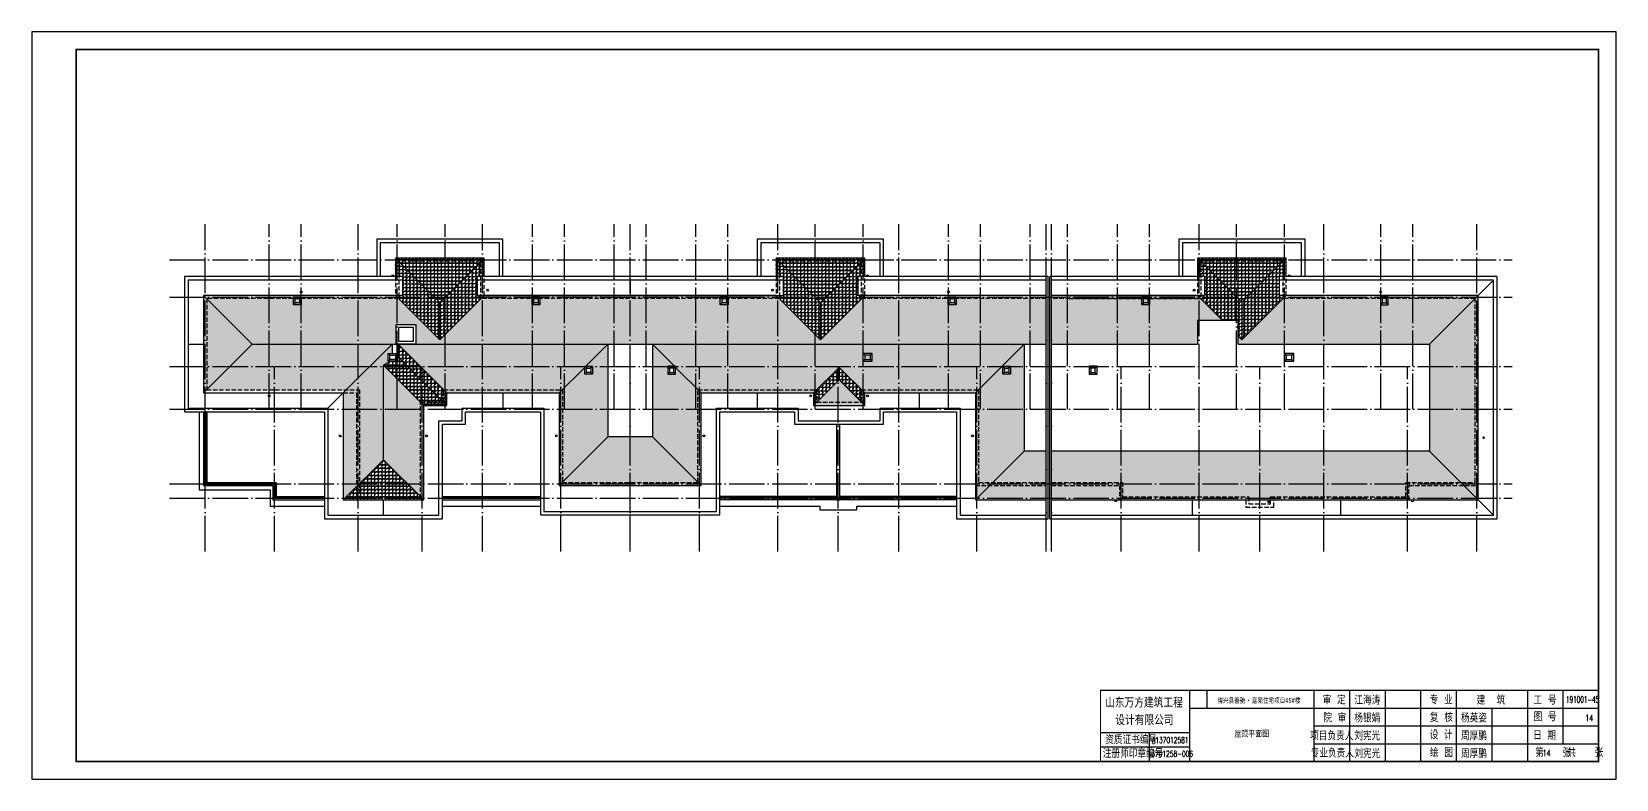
# Model space of a CAD drawing. Extents: x 23000734 to 24262965, y -11528137 to -9789882.
# Drawn here: x 24173865 to 24262965, y -9912633 to -9870633 of the extents above; entities that cross this region are included whole.
import ezdxf
from ezdxf.enums import TextEntityAlignment as Align

# ---------------------------------------------------------------- set-up
doc = ezdxf.new("R2010")
doc.units = 0
doc.header["$LTSCALE"] = 1000
doc.linetypes.add('DASH', pattern=[0.35, 0.25, -0.1])
doc.linetypes.add('DOTE', pattern=[2.42, 2, -0.2, 0.02, -0.2])
for name, color, linetype in [('0-看线', 173, 'Continuous'), ('DOTE', 249, 'DOTE'), ('PUB_HATCH', 252, 'Continuous'), ('PUB_STRM', 4, 'Continuous'), ('PUB_TITLE', 4, 'Continuous'), ('WINDOW', 4, 'Continuous'), ('图框', 125, 'Continuous')]:
    doc.layers.add(name, color=color, linetype=linetype)
doc.styles.add('_HZTXT', font='txt.shx', dxfattribs={"width": 0.7, "bigfont": 'hztxt.shx'})
doc.styles.add('DIM_FONT', font='simplex.shx', dxfattribs={"width": 0.5, "bigfont": 'gbcbig.shx'})
doc.styles.add('TQ1', font='simplex.shx', dxfattribs={"width": 0.9})
doc.styles.add('图签', font='SIMKAI_0.TTF', dxfattribs={"width": 0.8})
pattern_1 = [(0, (489470.02, 0), (0, 200), [40, -160]), (0, (489570.02, 40), (0, 200), [40, -160]), (0, (489570.02, 60), (0, 200), [40, -160]), (90, (489490.02, 0), (-200, 1e-14), [200]), (45, (489490.02, 0), (0, 200.0000053), [56.56854, -226.2741724]), (45, (489510.02, 0), (0, 200.0000053), [28.28428, -254.5584324]), (135, (489490.02, 0), (-200.0000053, 0), [56.56854, -226.2741724]), (135, (489670.02, 0), (-200.0000053, 0), [28.28428, -254.5584324]), (26.5650512, (489530.02, 20), (199.99999996, 1.7e-07), [44.72, -402.4935954]), (153.4349488, (489450.02, 20), (-199.99999996, 1.7e-07), [44.72, -402.4935954]), (26.5650512, (489530.02, 40), (199.99999996, 1.7e-07), [44.72, -402.4935954]), (153.4349488, (489450.02, 40), (-199.99999996, 1.7e-07), [44.72, -402.4935954])]
pattern_2 = [(90, (489490.02, -20), (-200, 1e-14), [40, -160]), (90, (489450.02, 80), (-200, 1e-14), [40, -160]), (90, (489430.02, 80), (-200, 1e-14), [40, -160]), (180, (489490.02, 0), (-2e-14, -200), [200]), (135, (489490.02, 0), (-200.0000053, 1e-14), [56.56854, -226.2741724]), (135, (489490.02, 20), (-200.0000053, 1e-14), [28.28428, -254.5584324]), (225, (489490.02, 0), (-1e-14, -200.0000053), [56.56854, -226.2741724]), (225, (489490.02, 180), (-1e-14, -200.0000053), [28.28428, -254.5584324]), (116.5650512, (489470.02, 40), (-1.7e-07, 199.99999996), [44.72, -402.4935954]), (243.4349488, (489470.02, -40), (-1.7e-07, -199.99999996), [44.72, -402.4935954]), (116.5650512, (489450.02, 40), (-1.7e-07, 199.99999996), [44.72, -402.4935954]), (243.4349488, (489450.02, -40), (-1.7e-07, -199.99999996), [44.72, -402.4935954])]
pattern_3 = [(270, (489490.02, 20), (200, -4e-14), [40, -160]), (270, (489530.02, -80), (200, -4e-14), [40, -160]), (270, (489550.02, -80), (200, -4e-14), [40, -160]), (0, (489490.02, 0), (5e-14, 200), [200]), (315, (489490.02, 0), (200.0000053, -4e-14), [56.56854, -226.2741724]), (315, (489490.02, -20), (200.0000053, -4e-14), [28.28428, -254.5584324]), (45, (489490.02, 0), (4e-14, 200.0000053), [56.56854, -226.2741724]), (45, (489490.02, -180), (4e-14, 200.0000053), [28.28428, -254.5584324]), (296.5650512, (489510.02, -40), (1.7e-07, -199.99999996), [44.72, -402.4935954]), (63.4349488, (489510.02, 40), (1.7e-07, 199.99999996), [44.72, -402.4935954]), (296.5650512, (489530.02, -40), (1.7e-07, -199.99999996), [44.72, -402.4935954]), (63.4349488, (489530.02, 40), (1.7e-07, 199.99999996), [44.72, -402.4935954])]
pattern_4 = [(180, (489510.02, -2e-15), (-2e-14, -200), [40, -160]), (180, (489410.02, -40), (-2e-14, -200), [40, -160]), (180, (489410.02, -60), (-2e-14, -200), [40, -160]), (270, (489490.02, 0), (200, -4e-14), [200]), (225, (489490.02, 0), (-2e-14, -200.0000053), [56.56854, -226.2741724]), (225, (489470.02, 2e-15), (-2e-14, -200.0000053), [28.28428, -254.5584324]), (315, (489490.02, 0), (200.0000053, -2e-14), [56.56854, -226.2741724]), (315, (489310.02, 2e-14), (200.0000053, -2e-14), [28.28428, -254.5584324]), (206.5650512, (489450.02, -20), (-199.99999996, -1.7e-07), [44.72, -402.4935954]), (333.4349488, (489530.02, -20), (199.99999996, -1.7e-07), [44.72, -402.4935954]), (206.5650512, (489450.02, -40), (-199.99999996, -1.7e-07), [44.72, -402.4935954]), (333.4349488, (489530.02, -40), (199.99999996, -1.7e-07), [44.72, -402.4935954])]
pattern_5 = [(0, (677346.23, 9e-07), (0, 200), [40, -160]), (0, (677446.23, 40), (0, 200), [40, -160]), (0, (677446.23, 60), (0, 200), [40, -160]), (90, (677366.23, 9e-07), (-200, 1e-14), [200]), (45, (677366.23, 9e-07), (0, 200.0000053), [56.56854, -226.2741724]), (45, (677386.23, 9e-07), (0, 200.0000053), [28.28428, -254.5584324]), (135, (677366.23, 9e-07), (-200.0000053, 0), [56.56854, -226.2741724]), (135, (677546.23, 9e-07), (-200.0000053, 0), [28.28428, -254.5584324]), (26.5650512, (677406.225, 20), (199.99999996, 1.7e-07), [44.72, -402.4935954]), (153.4349488, (677326.225, 20), (-199.99999996, 1.7e-07), [44.72, -402.4935954]), (26.5650512, (677406.225, 40), (199.99999996, 1.7e-07), [44.72, -402.4935954]), (153.4349488, (677326.225, 40), (-199.99999996, 1.7e-07), [44.72, -402.4935954])]
pattern_6 = [(90, (677366.23, -20), (-200, 1e-14), [40, -160]), (90, (677326.23, 80), (-200, 1e-14), [40, -160]), (90, (677306.23, 80), (-200, 1e-14), [40, -160]), (180, (677366.23, 9e-07), (-2e-14, -200), [200]), (135, (677366.23, 9e-07), (-200.0000053, 1e-14), [56.56854, -226.2741724]), (135, (677366.23, 20), (-200.0000053, 1e-14), [28.28428, -254.5584324]), (225, (677366.23, 9e-07), (-1e-14, -200.0000053), [56.56854, -226.2741724]), (225, (677366.23, 180), (-1e-14, -200.0000053), [28.28428, -254.5584324]), (116.5650512, (677346.225, 40), (-1.7e-07, 199.99999996), [44.72, -402.4935954]), (243.4349488, (677346.225, -40), (-1.7e-07, -199.99999996), [44.72, -402.4935954]), (116.5650512, (677326.225, 40), (-1.7e-07, 199.99999996), [44.72, -402.4935954]), (243.4349488, (677326.225, -40), (-1.7e-07, -199.99999996), [44.72, -402.4935954])]

# ---------------------------------------------------------------- blocks, each defined once
blk = doc.blocks.new('A$C32FE1F50')
at = {"color": 7}
for p, q in [((-4935, 3037), (-4935, -963)), ((2065, 3037), (2065, -963)), ((4065, 3037), (4065, -963)), ((6065, 3037), (6065, -963)), ((8065, 3037), (8065, -963)), ((10065, 3037), (10065, -963)), ((14065, 3037), (14065, -963)), ((16065, 3037), (16065, 37)), ((-4935, 2037), (18065, 2037)), ((12065, 2037), (12065, -963)), ((2065, 1037), (18065, 1037)), ((-4935, 637), (-9935, 637)), ((-7205, 637), (-7205, -963)), ((2065, 37), (18065, 37)), ((-4935, -163), (-9935, -163))]:
    blk.add_line(p, q, dxfattribs=at)
at = {"color": 7, "const_width": 70}
blk.add_lwpolyline([(-9935, -963), (18065, -963), (18065, 3037), (-9935, 3037)], close=True, dxfattribs=at)
blk.add_lwpolyline([(-3935, 2037), (-3935, 3037)])
at = {"color": 7, "width": 0.8}
for s, height, style, p in [('山东万方建筑工程', 500, '图签', (-7495, 2119)), ('江海涛', 450, '_HZTXT', (5063, 2236)), ('建  筑', 450, '_HZTXT', (12019, 2236)), ('设计有限公司', 500, '图签', (-7468, 1136)), ('杨银娟', 450, '_HZTXT', (5063, 1236)), ('杨英姿', 450, '_HZTXT', (11063, 1236)), ('项目负责人', 450, '_HZTXT', (3063, 236)), ('刘宪光', 450, '_HZTXT', (5063, 236)), ('周厚鹏', 450, '_HZTXT', (11063, 236)), ('专业负责人', 450, '_HZTXT', (3099, -735)), ('刘宪光', 450, '_HZTXT', (5063, -764)), ('周厚鹏', 450, '_HZTXT', (11063, -764))]:
    blk.add_text(s, height=height, dxfattribs=dict(at, style=style)).set_placement(p, align=Align.CENTER)
at = {"color": 7}
for s, height, style, width, p in [('审 定', 450, '_HZTXT', 0.8, (2556, 2252)), ('专 业', 450, '_HZTXT', 0.8, (8573, 2257)), ('工 号', 450, '_HZTXT', 0.8, (14415, 2240)), ('院 审', 450, '_HZTXT', 0.8, (2596, 1245)), ('复 核', 450, '_HZTXT', 0.8, (8584, 1265)), ('图 号', 450, '_HZTXT', 0.8, (14415, 1303)), ('资质证书编号', 450, '_HZTXT', 0.8, (-9671, 12)), ('A137012581', 330, 'TQ1', 0.6, (-7041, 73)), ('设 计', 450, '_HZTXT', 0.8, (8572, 286)), ('日 期', 450, '_HZTXT', 0.8, (14384, 261)), ('注册师印章编号', 450, '_HZTXT', 0.8, (-9809, -759)), ('3701258-006', 330, 'TQ1', 0.6, (-7080, -700)), ('绘 图', 450, '_HZTXT', 0.8, (8584, -706)), ('第   张', 450, '_HZTXT', 0.8, (14509, -708)), ('共   张', 450, '_HZTXT', 0.8, (16316, -708))]:
    blk.add_text(s, height=height, dxfattribs=dict(at, style=style, width=width)).set_placement(p)
at = {"layer": 'WINDOW', "color": 3, "style": '图签', "width": 0.8}
blk.add_text('博兴县香驰·嘉苑住宅项目45#楼 ', height=280, dxfattribs=at).set_placement((-935, 2324), align=Align.CENTER)
at = {"layer": '图框', "color": 6, "insert": (16239, 2709), "char_height": 382.5, "width": 1644.75, "attachment_point": 1, "style": 'DIM_FONT'}
blk.add_mtext('191001-45', dxfattribs=at)
blk = doc.blocks.new('A$C60DE20D2')
for points in [[(-202, 272), (238, 272), (238, -168), (-202, -168)], [(-102, 172), (138, 172), (138, -68), (-102, -68)]]:
    blk.add_lwpolyline(points, close=True)
for points in [[(-102, 172), (-202, 272)], [(138, 172), (238, 272)], [(-102, -68), (-202, -168)], [(138, -68), (238, -168)]]:
    blk.add_lwpolyline(points)
blk = doc.blocks.new('A$C6B3C0656')
for points in [[(-337, 244), (183, 244), (183, -196), (-337, -196)], [(-237, 144), (83, 144), (83, -96), (-237, -96)]]:
    blk.add_lwpolyline(points, close=True)
for points in [[(-237, 144), (-337, 244)], [(83, 144), (183, 244)], [(-237, -96), (-337, -196)], [(83, -96), (183, -196)]]:
    blk.add_lwpolyline(points)
blk = doc.blocks.new('A$C173B20A2')
for points in [[(281, 211), (-239, 211), (-239, -229), (281, -229)], [(181, 111), (-139, 111), (-139, -129), (181, -129)]]:
    blk.add_lwpolyline(points, close=True)
for points in [[(-139, 111), (-239, 211)], [(181, 111), (281, 211)], [(-139, -129), (-239, -229)], [(181, -129), (281, -229)]]:
    blk.add_lwpolyline(points)

msp = doc.modelspace()

# ---------------------------------------------------------------- hatches: boundary and pattern name
at = {"layer": 'PUB_HATCH'}
h = msp.add_hatch(dxfattribs=at)
h.set_pattern_fill('西班牙屋面', color=252, scale=100, angle=180, style=0)
h.set_pattern_definition(pattern_4)
h.paths.add_polyline_path([(24199305, -9883350), (24199305, -9883350), (24194325, -9883350), (24196815, -9885840)])
h = msp.add_hatch(dxfattribs=at)
h.set_pattern_fill('西班牙屋面', color=252, scale=100, angle=270, style=0)
h.set_pattern_definition(pattern_3)
h.paths.add_polyline_path([(24196815, -9885840), (24194325, -9883350), (24194325, -9883350), (24194325, -9884390), (24194716, -9884390), (24194716, -9885450), (24194325, -9885450), (24196815, -9887940)])
h = msp.add_hatch(dxfattribs=at)
h.set_pattern_fill('西班牙屋面', color=252, scale=100, angle=90, style=0)
h.set_pattern_definition(pattern_2)
h.paths.add_polyline_path([(24199305, -9885450), (24198914, -9885450), (24198914, -9884390), (24199305, -9884390), (24199305, -9883350), (24196815, -9885840), (24196815, -9887940)])
h = msp.add_hatch(dxfattribs=at)
h.set_pattern_fill('西班牙屋面', color=252, scale=100, angle=180, style=0)
h.set_pattern_definition(pattern_4)
h.paths.add_polyline_path([(24220705, -9883350), (24220705, -9883350), (24215725, -9883350), (24215725, -9883350), (24218215, -9885840)])
h = msp.add_hatch(dxfattribs=at)
h.set_pattern_fill('西班牙屋面', color=252, scale=100, angle=270, style=0)
h.set_pattern_definition(pattern_3)
h.paths.add_polyline_path([(24218215, -9885840), (24215725, -9883350), (24215725, -9884390), (24216116, -9884390), (24216116, -9885450), (24215725, -9885450), (24215725, -9885450), (24218215, -9887940)])
h = msp.add_hatch(dxfattribs=at)
h.set_pattern_fill('西班牙屋面', color=252, scale=100, angle=90, style=0)
h.set_pattern_definition(pattern_2)
h.paths.add_polyline_path([(24220705, -9885450), (24220314, -9885450), (24220314, -9884390), (24220705, -9884390), (24220705, -9883350), (24218215, -9885840), (24218215, -9887940)])
h = msp.add_hatch(dxfattribs=at)
h.set_pattern_fill('西班牙屋面', color=252, scale=100, angle=180, style=0)
h.set_pattern_definition(pattern_4)
h.paths.add_polyline_path([(24244405, -9883350), (24244405, -9883350), (24239425, -9883350), (24239425, -9883350), (24241915, -9885840)])
h = msp.add_hatch(dxfattribs=at)
h.set_pattern_fill('西班牙屋面', color=252, scale=100, angle=270, style=0)
h.set_pattern_definition(pattern_3)
h.paths.add_polyline_path([(24240825, -9886850), (24241705, -9886850), (24241705, -9887730), (24241915, -9887940), (24241915, -9885840), (24239425, -9883350), (24239425, -9884390), (24239816, -9884390), (24239816, -9885450), (24239425, -9885450)])
h = msp.add_hatch(dxfattribs=at)
h.set_pattern_fill('西班牙屋面', color=252, scale=100, angle=90, style=0)
h.set_pattern_definition(pattern_2)
h.paths.add_polyline_path([(24244405, -9885450), (24244014, -9885450), (24244014, -9884390), (24244405, -9884390), (24244405, -9883350), (24241915, -9885840), (24241915, -9887940)])
h = msp.add_hatch(dxfattribs=at)
h.set_pattern_fill('西班牙屋面', color=252, scale=100, angle=180, style=0)
h.set_pattern_definition(pattern_4)
h.paths.add_polyline_path([(24230915, -9888190), (24230915, -9885450), (24220705, -9885450), (24218215, -9887940), (24215725, -9885450), (24199305, -9885450), (24196815, -9887940), (24194325, -9885450), (24183525, -9885450), (24186265, -9888190), (24186265, -9888190)])
h.paths.add_polyline_path([(24194355, -9887090), (24195455, -9887090), (24195455, -9888190), (24194355, -9888190)])
h.paths.add_polyline_path([(24241705, -9887730), (24241705, -9888190), (24252465, -9888190), (24255205, -9885450), (24244405, -9885450), (24241915, -9887940)])
h.paths.add_polyline_path([(24239425, -9888190), (24239425, -9886850), (24240825, -9886850), (24239425, -9885450), (24231215, -9885450), (24231215, -9888190)])
h = msp.add_hatch(dxfattribs=at)
h.set_pattern_fill('西班牙屋面', color=252, scale=100, angle=270, style=0)
h.set_pattern_definition(pattern_3)
h.paths.add_polyline_path([(24183525, -9885450), (24186265, -9888190), (24183525, -9890930)])
h = msp.add_hatch(dxfattribs=at)
h.set_pattern_fill('西班牙屋面', color=252, scale=100, angle=90, style=0)
h.set_pattern_definition([(90, (-1e-15, -20), (-200, 1e-14), [40, -160]), (90, (-40, 80), (-200, 1e-14), [40, -160]), (90, (-60, 80), (-200, 1e-14), [40, -160]), (180, (0, 0), (-2e-14, -200), [200]), (135, (0, 0), (-200.0000053, 1e-14), [56.56854, -226.2741724]), (135, (1e-15, 20), (-200.0000053, 1e-14), [28.28428, -254.5584324]), (225, (0, 0), (-1e-14, -200.0000053), [56.56854, -226.2741724]), (225, (1e-14, 180), (-1e-14, -200.0000053), [28.28428, -254.5584324]), (116.5650512, (-20, 40), (-1.7e-07, 199.99999996), [44.72, -402.4935954]), (243.4349488, (-20, -40), (-1.7e-07, -199.99999996), [44.72, -402.4935954]), (116.5650512, (-40, 40), (-1.7e-07, 199.99999996), [44.72, -402.4935954]), (243.4349488, (-40, -40), (-1.7e-07, -199.99999996), [44.72, -402.4935954])])
h.paths.add_polyline_path([(24255205, -9890930), (24255205, -9890930), (24255205, -9885450), (24252465, -9888190), (24252465, -9894200), (24255205, -9896940)])
h = msp.add_hatch(dxfattribs=at)
h.set_pattern_fill('西班牙屋面', color=252, scale=100, style=0)
h.set_pattern_definition(pattern_5)
h.paths.add_polyline_path([(24191565, -9890750), (24194125, -9888190), (24186265, -9888190), (24183705, -9890750)])
h = msp.add_hatch(dxfattribs=at)
h.set_pattern_fill('西班牙屋面', color=252, scale=100, angle=270, style=0)
h.set_pattern_definition([(270, (677366.23, 20), (200, -4e-14), [40, -160]), (270, (677406.23, -80), (200, -4e-14), [40, -160]), (270, (677426.23, -80), (200, -4e-14), [40, -160]), (0, (677366.23, 9e-07), (5e-14, 200), [200]), (315, (677366.23, 9e-07), (200.0000053, -4e-14), [56.56854, -226.2741724]), (315, (677366.23, -20), (200.0000053, -4e-14), [28.28428, -254.5584324]), (45, (677366.23, 9e-07), (4e-14, 200.0000053), [56.56854, -226.2741724]), (45, (677366.23, -180), (4e-14, 200.0000053), [28.28428, -254.5584324]), (296.5650512, (677386.225, -40), (1.7e-07, -199.99999996), [44.72, -402.4935954]), (63.4349488, (677386.225, 40), (1.7e-07, 199.99999996), [44.72, -402.4935954]), (296.5650512, (677406.225, -40), (1.7e-07, -199.99999996), [44.72, -402.4935954]), (63.4349488, (677406.225, 40), (1.7e-07, 199.99999996), [44.72, -402.4935954])])
h.paths.add_polyline_path([(24194125, -9888710), (24194125, -9888190), (24191385, -9890930), (24191385, -9896940), (24193645, -9894680), (24193645, -9889370), (24194021, -9889150), (24193905, -9889150), (24193905, -9888710)])
h = msp.add_hatch(dxfattribs=at)
h.set_pattern_fill('西班牙屋面', color=252, scale=100, angle=90, style=0)
h.set_pattern_definition(pattern_6)
h.paths.add_polyline_path([(24194465, -9888190), (24194465, -9888890), (24197205, -9891630), (24197205, -9890930)])
h = msp.add_hatch(dxfattribs=at)
h.set_pattern_fill('西班牙屋面', color=252, scale=100, style=0)
h.set_pattern_definition(pattern_5)
h.paths.add_polyline_path([(24204965, -9889490), (24204965, -9889430), (24205025, -9889430), (24206265, -9888190), (24194465, -9888190), (24197205, -9890930), (24203525, -9890930)])
h = msp.add_hatch(dxfattribs=at)
h.set_pattern_fill('西班牙屋面', color=252, scale=100, angle=270, style=0)
h.set_pattern_definition(pattern_3)
h.paths.add_polyline_path([(24206265, -9888190), (24205025, -9889430), (24205405, -9889430), (24205405, -9889870), (24204965, -9889870), (24204965, -9889490), (24203525, -9890930), (24203525, -9896130), (24203525, -9896130), (24206265, -9893390)])
h = msp.add_hatch(dxfattribs=at)
h.set_pattern_fill('西班牙屋面', color=252, scale=100, angle=90, style=0)
h.set_pattern_definition(pattern_2)
h.paths.add_polyline_path([(24211505, -9890930), (24210065, -9889490), (24210065, -9889870), (24209625, -9889870), (24209625, -9889430), (24210005, -9889430), (24208765, -9888190), (24208765, -9893390), (24211505, -9896130), (24211505, -9896130)])
h = msp.add_hatch(dxfattribs=at)
h.set_pattern_fill('西班牙屋面', color=252, scale=100, style=0)
h.set_pattern_definition(pattern_1)
h.paths.add_polyline_path([(24220705, -9889050), (24220705, -9888810), (24221025, -9888810), (24221025, -9889050)], flags=0)
h.paths.add_polyline_path([(24220705, -9891630), (24219265, -9890190), (24217825, -9891630)])
h.paths.add_polyline_path([(24220705, -9890930), (24220705, -9890930), (24226925, -9890930), (24229665, -9888190), (24208765, -9888190), (24210005, -9889430), (24210065, -9889430), (24210065, -9889490), (24211505, -9890930), (24217825, -9890930), (24219265, -9889490)])
h.paths.add_polyline_path([(24220605, -9889150), (24220605, -9888710), (24221125, -9888710), (24221125, -9889150)])
h = msp.add_hatch(dxfattribs=at)
h.set_pattern_fill('西班牙屋面', color=252, scale=100, angle=270, style=0)
h.set_pattern_definition([(270, (4e-15, 20), (200, -4e-14), [40, -160]), (270, (40, -80), (200, -4e-14), [40, -160]), (270, (60, -80), (200, -4e-14), [40, -160]), (0, (0, 0), (5e-14, 200), [200]), (315, (0, 0), (200.0000053, -4e-14), [56.56854, -226.2741724]), (315, (-4e-15, -20), (200.0000053, -4e-14), [28.28428, -254.5584324]), (45, (0, 0), (4e-14, 200.0000053), [56.56854, -226.2741724]), (45, (-3e-14, -180), (4e-14, 200.0000053), [28.28428, -254.5584324]), (296.5650512, (20, -40), (1.7e-07, -199.99999996), [44.72, -402.4935954]), (63.4349488, (20, 40), (1.7e-07, 199.99999996), [44.72, -402.4935954]), (296.5650512, (40, -40), (1.7e-07, -199.99999996), [44.72, -402.4935954]), (63.4349488, (40, 40), (1.7e-07, 199.99999996), [44.72, -402.4935954])])
h.paths.add_polyline_path([(24229665, -9888190), (24226925, -9890930), (24226925, -9896940), (24229665, -9894200)])
h.paths.add_polyline_path([(24228465, -9889870), (24228465, -9889430), (24228905, -9889430), (24228905, -9889870)], flags=16)
h.paths.add_polyline_path([(24228805, -9889770), (24228565, -9889770), (24228565, -9889530), (24228805, -9889530)], flags=0)
h = msp.add_hatch(dxfattribs=at)
h.set_pattern_fill('西班牙屋面', color=252, scale=100, style=0)
h.set_pattern_definition(pattern_5)
h.paths.add_polyline_path([(24194465, -9888890), (24194425, -9888913), (24194425, -9889150), (24194021, -9889150), (24193645, -9889370), (24195905, -9891630), (24197205, -9891630)])
h = msp.add_hatch(dxfattribs=at)
h.set_pattern_fill('西班牙屋面', color=252, scale=100, angle=90, style=0)
h.set_pattern_definition(pattern_6)
h.paths.add_polyline_path([(24195905, -9891630), (24193645, -9889370), (24193645, -9894680), (24195905, -9896940)])
h = msp.add_hatch(dxfattribs=at)
h.set_pattern_fill('西班牙屋面', color=252, scale=100, angle=270, style=0)
h.set_pattern_definition(pattern_3)
h.paths.add_polyline_path([(24219265, -9890190), (24219265, -9889490), (24217825, -9890930), (24217825, -9891630)])
h = msp.add_hatch(dxfattribs=at)
h.set_pattern_fill('西班牙屋面', color=252, scale=100, angle=90, style=0)
h.set_pattern_definition(pattern_2)
h.paths.add_polyline_path([(24219265, -9889490), (24219265, -9890190), (24220705, -9891630), (24220705, -9890930)])
h = msp.add_hatch(dxfattribs=at)
h.set_pattern_fill('西班牙屋面', color=252, scale=100, style=0)
h.set_pattern_definition(pattern_1)
h.paths.add_polyline_path([(24208765, -9893390), (24206265, -9893390), (24203525, -9896130), (24211505, -9896130)])
h = msp.add_hatch(dxfattribs=at)
h.set_pattern_fill('西班牙屋面', color=252, scale=100, style=0)
h.set_pattern_definition([(0, (-20, 0), (0, 200), [40, -160]), (0, (80, 40), (0, 200), [40, -160]), (0, (80, 60), (0, 200), [40, -160]), (90, (0, 0), (-200, 1e-14), [200]), (45, (0, 0), (0, 200.0000053), [56.56854, -226.2741724]), (45, (20, 0), (0, 200.0000053), [28.28428, -254.5584324]), (135, (0, 0), (-200.0000053, 0), [56.56854, -226.2741724]), (135, (180, 0), (-200.0000053, 0), [28.28428, -254.5584324]), (26.5650512, (40, 20), (199.99999996, 1.7e-07), [44.72, -402.4935954]), (153.4349488, (-40, 20), (-199.99999996, 1.7e-07), [44.72, -402.4935954]), (26.5650512, (40, 40), (199.99999996, 1.7e-07), [44.72, -402.4935954]), (153.4349488, (-40, 40), (-199.99999996, 1.7e-07), [44.72, -402.4935954])])
h.paths.add_polyline_path([(24231215, -9894200), (24231215, -9896940), (24255205, -9896940), (24252465, -9894200)])
h.paths.add_polyline_path([(24230915, -9896940), (24230915, -9894200), (24229665, -9894200), (24226925, -9896940)])
h = msp.add_hatch(dxfattribs=at)
h.set_pattern_fill('西班牙屋面', color=252, scale=100, style=0)
h.set_pattern_definition(pattern_5)
h.paths.add_polyline_path([(24193645, -9894680), (24191385, -9896940), (24195905, -9896940)])

# ---------------------------------------------------------------- linework, layer by layer
for points in [[(24200365, -9884390), (24200365, -9882290), (24193265, -9882290), (24193265, -9884390)], [(24200165, -9884390), (24200165, -9882490), (24193465, -9882490), (24193465, -9884390)], [(24221765, -9884390), (24221765, -9882290), (24214665, -9882290), (24214665, -9884390)], [(24221565, -9884390), (24221565, -9882490), (24214865, -9882490), (24214865, -9884390)], [(24245465, -9884390), (24245465, -9882290), (24238365, -9882290), (24238365, -9884390)], [(24245265, -9884390), (24245265, -9882490), (24238565, -9882490), (24238565, -9884390)], [(24199305, -9884390), (24199305, -9883350), (24194325, -9883350), (24194325, -9884390)], [(24194325, -9883350), (24196815, -9885840)], [(24199305, -9883350), (24196815, -9885840)], [(24220705, -9884390), (24220705, -9883350), (24215725, -9883350), (24215725, -9884390)], [(24215725, -9883350), (24218215, -9885840)], [(24220705, -9883350), (24218215, -9885840)], [(24244405, -9884390), (24244405, -9883350), (24239425, -9883350), (24239425, -9884390)], [(24239425, -9883350), (24241915, -9885840)], [(24244405, -9883350), (24241915, -9885840)], [(24194716, -9884390), (24182465, -9884390), (24182465, -9891990), (24190325, -9891990), (24190325, -9898000), (24196965, -9898000), (24196965, -9892690), (24198265, -9892690), (24198265, -9891990), (24202465, -9891990), (24202465, -9897780), (24212565, -9897780), (24212565, -9891990), (24216765, -9891990), (24216765, -9892690), (24221765, -9892690), (24221765, -9891990), (24225865, -9891990), (24225865, -9898000), (24231015, -9898000)], [(24194716, -9884590), (24182665, -9884590), (24182665, -9891790), (24190525, -9891790), (24190525, -9897800), (24196765, -9897800), (24196765, -9892490), (24198065, -9892490), (24198065, -9891790), (24202665, -9891790), (24202665, -9897580), (24212365, -9897580), (24212365, -9891790), (24216965, -9891790), (24216965, -9892490), (24221565, -9892490), (24221565, -9891790), (24226065, -9891790), (24226065, -9897800), (24230915, -9897800)], [(24194716, -9884390), (24194716, -9885450)], [(24216116, -9884390), (24198914, -9884390)], [(24198914, -9884390), (24198914, -9885450)], [(24216116, -9884590), (24198914, -9884590)], [(24216116, -9884390), (24216116, -9885450)], [(24220314, -9884390), (24220314, -9885450)], [(24231015, -9884390), (24220314, -9884390)], [(24230915, -9884590), (24220314, -9884590)], [(24230915, -9898000), (24230915, -9884390)], [(24231015, -9898000), (24231015, -9884390)], [(24239816, -9884390), (24231115, -9884390)], [(24231115, -9898000), (24231115, -9884390)], [(24231115, -9898000), (24256265, -9898000), (24256265, -9891990), (24256265, -9891990), (24256265, -9884390), (24244014, -9884390)], [(24231215, -9898000), (24231215, -9884390)], [(24239816, -9884590), (24231215, -9884590)], [(24231215, -9897800), (24256065, -9897800), (24256065, -9891790), (24256065, -9891790), (24256065, -9884590), (24244014, -9884590)], [(24239816, -9884390), (24239816, -9885450)], [(24244014, -9884390), (24244014, -9885450)], [(24194716, -9885450), (24183525, -9885450), (24183525, -9890930)], [(24183525, -9885450), (24186265, -9888190)], [(24230915, -9885450), (24220705, -9885450), (24218215, -9887940), (24215725, -9885450), (24199305, -9885450), (24196815, -9887940), (24194325, -9885450), (24183525, -9885450), (24186265, -9888190)], [(24194325, -9885450), (24196815, -9887940)], [(24199305, -9885450), (24196815, -9887940)], [(24215725, -9885450), (24215725, -9885450), (24215725, -9885450), (24215725, -9885450), (24198914, -9885450), (24198914, -9885450), (24216116, -9885450)], [(24215725, -9885450), (24218215, -9887940)], [(24220705, -9885450), (24218215, -9887940)], [(24230915, -9885450), (24220314, -9885450)], [(24239816, -9885450), (24239816, -9885450), (24232025, -9885450), (24239816, -9885450), (24239816, -9885450), (24231215, -9885450)], [(24231215, -9896940), (24255205, -9896940), (24255205, -9890930), (24255205, -9890930), (24255205, -9885450), (24244014, -9885450)], [(24240825, -9886850), (24239425, -9885450), (24231215, -9885450)], [(24239425, -9885450), (24240825, -9886850)], [(24241705, -9888190), (24252465, -9888190), (24255205, -9885450), (24244405, -9885450), (24241915, -9887940), (24241705, -9887730)], [(24244405, -9885450), (24241915, -9887940)], [(24255205, -9885450), (24252465, -9888190)], [(24196815, -9885840), (24196815, -9887940)], [(24218215, -9885840), (24218215, -9887940)], [(24241915, -9885840), (24241915, -9887940)], [(24241705, -9888190), (24241705, -9886850), (24239425, -9886850), (24239425, -9888190)], [(24183525, -9890930), (24186265, -9888190)], [(24186265, -9888190), (24230915, -9888190)], [(24186265, -9888190), (24230915, -9888190)], [(24191385, -9890930), (24194125, -9888190)], [(24194125, -9888190), (24194125, -9888710)], [(24197205, -9890930), (24194465, -9888190)], [(24194465, -9888190), (24194465, -9888890)], [(24205025, -9889430), (24206265, -9888190)], [(24206265, -9888190), (24206265, -9893390)], [(24210005, -9889430), (24208765, -9888190)], [(24208765, -9888190), (24208765, -9893390)], [(24226925, -9890930), (24229665, -9888190)], [(24229665, -9888190), (24229665, -9894200)], [(24231215, -9888190), (24239425, -9888190)], [(24231215, -9888190), (24239425, -9888190)], [(24241705, -9887730), (24241915, -9887940)], [(24241705, -9888190), (24252465, -9888190)], [(24252465, -9888190), (24252465, -9894200)], [(24193645, -9889370), (24194021, -9889150)], [(24194425, -9888913), (24194465, -9888890)], [(24197205, -9891630), (24194465, -9888890)], [(24195905, -9891630), (24193645, -9889370)], [(24193645, -9894680), (24193645, -9889370)], [(24203525, -9890930), (24204965, -9889490)], [(24211505, -9890930), (24210065, -9889490)], [(24217825, -9890930), (24219265, -9889490)], [(24220705, -9890930), (24219265, -9889490)], [(24219265, -9889490), (24219265, -9890190)], [(24183525, -9890930), (24191385, -9890930), (24191385, -9896940), (24195905, -9896940), (24195905, -9891630), (24197205, -9891630), (24197205, -9890930), (24203525, -9890930), (24203525, -9896130), (24211505, -9896130), (24211505, -9890930), (24217825, -9890930), (24217825, -9891630), (24220705, -9891630), (24220705, -9890930), (24226925, -9890930), (24226925, -9896940), (24230915, -9896940)], [(24217825, -9891630), (24219265, -9890190)], [(24220705, -9891630), (24219265, -9890190)], [(24219125, -9892690), (24219125, -9896940), (24219305, -9896940), (24219305, -9892690)], [(24203525, -9896130), (24206265, -9893390)], [(24208765, -9893390), (24206265, -9893390)], [(24211505, -9896130), (24208765, -9893390)], [(24226925, -9896940), (24229665, -9894200)], [(24230915, -9894200), (24229665, -9894200)], [(24252465, -9894200), (24231215, -9894200)], [(24255205, -9896940), (24252465, -9894200)], [(24191385, -9896940), (24193645, -9894680)], [(24195905, -9896940), (24193645, -9894680)]]:
    msp.add_lwpolyline(points)
for points in [[(24194355, -9887090), (24195455, -9887090), (24195455, -9888190), (24194355, -9888190)], [(24194505, -9887240), (24195305, -9887240), (24195305, -9888040), (24194505, -9888040)]]:
    msp.add_lwpolyline(points, close=True)
at = {"layer": '0-看线', "linetype": 'DASH'}
for points in [[(24230915, -9885630), (24220525, -9885630), (24220525, -9883530), (24215905, -9883530), (24215905, -9885630), (24215905, -9885630), (24215905, -9885630), (24199125, -9885630), (24199125, -9885630), (24199125, -9885630), (24199125, -9883530), (24194505, -9883530), (24194505, -9885630), (24183705, -9885630), (24183705, -9890750), (24192305, -9890750), (24192305, -9896840), (24195725, -9896840), (24195725, -9891450), (24197025, -9891450), (24197025, -9890750), (24203705, -9890750), (24203705, -9895950), (24211325, -9895950), (24211325, -9890750), (24218005, -9890750), (24218005, -9891450), (24220525, -9891450), (24220525, -9890750), (24227105, -9890750), (24227105, -9895950), (24230915, -9895950)], [(24231215, -9895950), (24235205, -9895950), (24235205, -9896760), (24242305, -9896760), (24242305, -9897160), (24243525, -9897160), (24243525, -9896760), (24251125, -9896760), (24251125, -9895950), (24255025, -9895950), (24255025, -9890750), (24255025, -9890750), (24255025, -9885630), (24244225, -9885630), (24244225, -9883530), (24239605, -9883530), (24239605, -9885630), (24239605, -9885630), (24232205, -9885630), (24239605, -9885630), (24239605, -9885630), (24231215, -9885630)], [(24194325, -9884390), (24194325, -9885450)], [(24199305, -9885450), (24199305, -9884390)], [(24215725, -9884390), (24215725, -9885450)], [(24220705, -9885450), (24220705, -9884390)], [(24239425, -9884390), (24239425, -9885450)], [(24244405, -9885450), (24244405, -9884390)], [(24191385, -9890930), (24192125, -9890930), (24192125, -9896940)], [(24226925, -9896130), (24230915, -9896130)], [(24231215, -9896130), (24235025, -9896130), (24235025, -9896940), (24242125, -9896940), (24242125, -9897340), (24243705, -9897340), (24243705, -9896940), (24251305, -9896940), (24251305, -9896130), (24255205, -9896130)]]:
    msp.add_lwpolyline(points, dxfattribs=at)
at = {"layer": 'DOTE'}
for p, q in [((24183615, -9899840), (24183615, -9881440)), ((24187215, -9891840), (24187215, -9881440)), ((24189015, -9891840), (24189015, -9881440)), ((24192215, -9899840), (24192215, -9881440)), ((24194415, -9891840), (24194415, -9881440)), ((24197115, -9891840), (24197115, -9881440)), ((24199215, -9899840), (24199215, -9881440)), ((24202015, -9891840), (24202015, -9881440)), ((24203815, -9891840), (24203815, -9881440)), ((24206615, -9891840), (24206615, -9881440)), ((24207515, -9899840), (24207515, -9881440)), ((24208415, -9891840), (24208415, -9881440)), ((24211215, -9891840), (24211215, -9881440)), ((24213015, -9891840), (24213015, -9881440)), ((24215815, -9899840), (24215815, -9881440)), ((24217915, -9891840), (24217915, -9881440)), ((24220615, -9891840), (24220615, -9881440)), ((24222615, -9899840), (24222615, -9881440)), ((24225415, -9891840), (24225415, -9881440)), ((24227215, -9891840), (24227215, -9881440)), ((24230015, -9891840), (24230015, -9881440)), ((24230915, -9899840), (24230915, -9881440)), ((24231215, -9899840), (24231215, -9881440)), ((24232115, -9891840), (24232115, -9881440)), ((24234915, -9891840), (24234915, -9881440)), ((24236715, -9891840), (24236715, -9881440)), ((24239515, -9899840), (24239515, -9881440)), ((24241615, -9891840), (24241615, -9881440)), ((24244315, -9891840), (24244315, -9881440)), ((24246515, -9899840), (24246515, -9881440)), ((24249715, -9891840), (24249715, -9881440)), ((24251515, -9891840), (24251515, -9881440)), ((24255115, -9899840), (24255115, -9881440)), ((24181615, -9883440), (24257115, -9883440)), ((24181615, -9885540), (24257115, -9885540)), ((24181615, -9889440), (24257115, -9889440)), ((24187515, -9899840), (24187515, -9889440)), ((24195815, -9899840), (24195815, -9889440)), ((24203615, -9899840), (24203615, -9889440)), ((24211415, -9899840), (24211415, -9889440)), ((24219215, -9899840), (24219215, -9889440)), ((24227015, -9899840), (24227015, -9889440)), ((24235115, -9899840), (24235115, -9889440)), ((24242915, -9899840), (24242915, -9889440)), ((24251215, -9899840), (24251215, -9889440)), ((24181615, -9891840), (24257115, -9891840)), ((24181615, -9896040), (24257115, -9896040)), ((24181615, -9896840), (24257115, -9896840))]:
    msp.add_line(p, q, dxfattribs=at)
at = {"layer": 'PUB_HATCH'}
for points in [[(24183275, -9891990), (24183275, -9896380), (24187275, -9896380), (24187275, -9897290), (24190325, -9897290)], [(24183525, -9891990), (24183525, -9896130), (24187425, -9896130), (24187425, -9896940), (24190325, -9896940)], [(24183605, -9891990), (24183605, -9896050), (24187505, -9896050), (24187505, -9896840), (24190325, -9896840)], [(24183655, -9891990), (24183655, -9896000), (24187555, -9896000), (24187555, -9896790), (24190325, -9896790)], [(24183705, -9891990), (24183705, -9895950), (24187605, -9895950), (24187605, -9896740), (24190325, -9896740)], [(24196965, -9896740), (24202465, -9896740)], [(24196965, -9896790), (24202465, -9896790)], [(24196965, -9896840), (24202465, -9896840)], [(24196965, -9896940), (24202465, -9896940)], [(24219125, -9896740), (24212565, -9896740)], [(24219125, -9896790), (24212565, -9896790)], [(24219125, -9896840), (24212565, -9896840)], [(24219125, -9896940), (24212565, -9896940)], [(24225865, -9896740), (24219305, -9896740)], [(24225865, -9896790), (24219305, -9896790)], [(24225865, -9896840), (24219305, -9896840)], [(24225865, -9896940), (24219305, -9896940)], [(24196965, -9897290), (24202465, -9897290)], [(24212565, -9897290), (24218175, -9897290), (24218175, -9897490), (24220255, -9897490), (24220255, -9897290), (24225865, -9897290)]]:
    msp.add_lwpolyline(points, dxfattribs=at)
at = {"layer": 'PUB_STRM'}
for points in [[(24197115, -9883350), (24197115, -9882490)], [(24217915, -9883350), (24217915, -9882490)], [(24241615, -9883350), (24241615, -9882490)], [(24207515, -9884590), (24207515, -9885450)], [(24255205, -9885450), (24256065, -9884590)], [(24182665, -9888190), (24183525, -9888190)], [(24207515, -9893390), (24207515, -9888190)], [(24190525, -9891790), (24191385, -9890930)], [(24200365, -9890930), (24200365, -9891790)], [(24214665, -9890930), (24214665, -9891790)], [(24223765, -9890930), (24223765, -9891790)], [(24219215, -9892490), (24219215, -9891630)], [(24207515, -9897580), (24207515, -9896130)], [(24193645, -9897800), (24193645, -9896940)], [(24239125, -9896940), (24239125, -9897800)], [(24247465, -9896940), (24247465, -9897800)], [(24255205, -9896940), (24256065, -9897800)]]:
    msp.add_lwpolyline(points, dxfattribs=at)
for centre in [(24194165, -9884340), (24220865, -9884340), (24244565, -9884340), (24189015, -9885250), (24199505, -9885150), (24215525, -9885150), (24225415, -9885250), (24239225, -9885150), (24249715, -9885250), (24187215, -9891090), (24217665, -9891090), (24220865, -9891090), (24196065, -9893340), (24203365, -9893340), (24211665, -9893340), (24226765, -9893340), (24255505, -9893440), (24234825, -9896990), (24243425, -9897040), (24251505, -9896990)]:
    msp.add_circle(centre, 50, dxfattribs=at)
at = {"layer": 'PUB_STRM', "linetype": 'DASH'}
msp.add_circle((24191215, -9893340), 50, dxfattribs=at)
at = {"layer": 'PUB_TITLE'}
msp.add_lwpolyline([(24173865, -9912633), (24262965, -9912633), (24262965, -9870633), (24173865, -9870633)], close=True, dxfattribs=at)
at = {"layer": 'PUB_TITLE', "const_width": 100}
msp.add_lwpolyline([(24176365, -9911633), (24261965, -9911633), (24261965, -9871633), (24176365, -9871633)], close=True, dxfattribs=at)

# ---------------------------------------------------------------- block references
for name, p in [('A$C60DE20D2', (24188786, -9885802)), ('A$C60DE20D2', (24202206, -9885802)), ('A$C60DE20D2', (24212786, -9885802)), ('A$C60DE20D2', (24225606, -9885802)), ('A$C60DE20D2', (24236486, -9885802)), ('A$C6B3C0656', (24194242, -9888953)), ('A$C173B20A2', (24220844, -9888921)), ('A$C60DE20D2', (24205166, -9889702)), ('A$C60DE20D2', (24228666, -9889702)), ('A$C32FE1F50', (24243899, -9910669))]:
    msp.add_blockref(name, p)
at = {"xscale": -1}
for name, p in [('A$C60DE20D2', (24249943, -9885802)), ('A$C6B3C0656', (24244488, -9888953)), ('A$C60DE20D2', (24209863, -9889702)), ('A$C60DE20D2', (24233563, -9889702))]:
    msp.add_blockref(name, p, dxfattribs=at)

# ---------------------------------------------------------------- texts
at = {"layer": 'WINDOW', "color": 1, "style": 'DIM_FONT', "width": 0.65}
for p in [(24261218, -9909365), (24258813, -9911333)]:
    msp.add_text('14', height=350, dxfattribs=at).set_placement(p)
at = {"layer": 'WINDOW', "color": 1, "style": '图签', "width": 0.8}
msp.add_text('屋顶平面图', height=350, dxfattribs=at).set_placement((24242465, -9910243), align=Align.CENTER)

doc.saveas('drawing.dxf')
